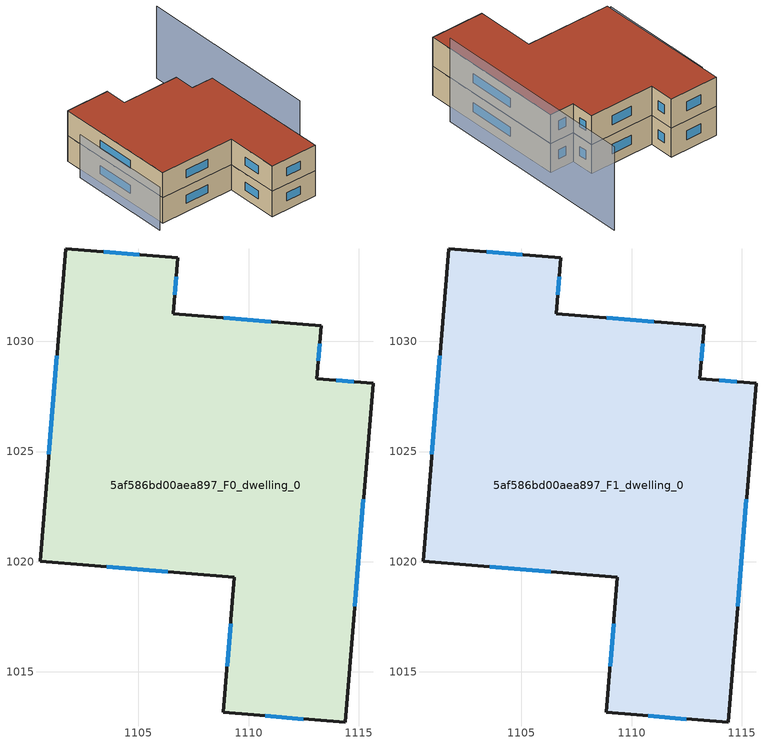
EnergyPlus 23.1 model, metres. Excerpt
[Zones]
5af586bd00aea897_F0_dwelling_0
 floor ground (EU_floor_Construction): 1113.3,1030.71 1113.1,1028.31 1115.65,1028.11 1114.39,1012.7 1108.85,1013.16 1109.35,1019.29 1100.53,1020.01 1101.7,1034.21 1106.78,1033.8 1106.57,1031.26 z0
 wall outside (EU_wall_Construction): 1101.7,1034.21 1100.53,1020.01 1109.35,1019.29 1108.85,1013.16 1114.39,1012.7 1115.65,1028.11 1113.1,1028.31 1113.3,1030.71 1106.57,1031.26 1106.78,1033.8 1101.7,1034.21 z0:3
 window (EU_Window_Construction): 1101.3,1029.35 1100.93,1024.87 / 1105.04,1033.94 1103.44,1034.07 / 1106.64,1032.13 1106.71,1032.93 / 1111,1030.89 1108.88,1031.07 / 1113.17,1029.13 1113.23,1029.89 / 1114.78,1028.18 1113.98,1028.24 / 1114.82,1017.98 1115.21,1022.83 / 1110.75,1013 1112.49,1012.86 / 1109.18,1017.19 1109.02,1015.25 / 1103.55,1019.76 1106.33,1019.53 z1.03:1.97
5af586bd00aea897_F1_dwelling_0
 floor to 5af586bd00aea897_F0_dwelling_0 (EU_floor_Construction): 1113.3,1030.71 1113.1,1028.31 1115.65,1028.11 1114.38,1012.7 1108.85,1013.16 1109.35,1019.29 1100.53,1020.01 1101.7,1034.21 1106.78,1033.8 1106.57,1031.26 z3
 wall outside (EU_wall_Construction): 1101.7,1034.21 1100.53,1020.01 1109.35,1019.29 1108.85,1013.16 1114.39,1012.7 1115.65,1028.11 1113.1,1028.31 1113.3,1030.71 1106.57,1031.26 1106.78,1033.8 1101.7,1034.21 z3:6
 window (EU_Window_Construction): 1101.3,1029.35 1100.93,1024.87 / 1105.04,1033.94 1103.44,1034.07 / 1106.64,1032.13 1106.71,1032.93 / 1111,1030.89 1108.88,1031.07 / 1113.17,1029.13 1113.23,1029.89 / 1114.78,1028.18 1113.98,1028.24 / 1114.82,1017.98 1115.21,1022.83 / 1110.75,1013 1112.49,1012.86 / 1109.18,1017.19 1109.02,1015.25 / 1103.55,1019.76 1106.33,1019.53 z4.03:4.97
 roof outside (EU_roof_Construction): 1114.39,1012.7 1115.65,1028.11 1113.1,1028.31 1113.3,1030.71 1106.57,1031.26 1106.78,1033.8 1101.7,1034.21 1100.53,1020.01 1109.35,1019.29 1108.85,1013.16 z6
shading: 1100.49,1031.36 1099.48,1019.4 z0:5.1; 1116.15,1016.57 1118.05,1038.09 z0:8.6
[Building]
EU S2 Campaign: North Axis=0; Terrain=City; Solar Distribution=FullExterior
[Site:Location]
Cape.Town.Intl.AP: Latitude=-33.965; Longitude=18.602; Time Zone=2; Elevation=46
[SizingPeriod:WeatherFileDays]
AnnualSizingPeriod: Begin Month=1; Begin Day of Month=1; End Month=12; End Day of Month=31; Day of Week for Start Day=Monday; Use Weather File Daylight Saving Period=No; Use Weather File Rain and Snow Indicators=No
[MATERIAL]
EU_InternalMass_Material: Roughness=MediumRough; Thickness=0.1; Conductivity=1; Density=1800; Specific Heat=900; Thermal Absorptance=0.9; Solar Absorptance=0.7; Visible Absorptance=0.7
[MATERIAL:NOMASS] Roughness=MediumRough; Thermal Absorptance=0.9; Solar Absorptance=0.7; Visible Absorptance=0.7
Name | Thermal Resistance
EU_wall_NoMass | 0.493876
EU_roof_NoMass | 0.449382
EU_floor_NoMass | 1.25
[WINDOWMATERIAL:SIMPLEGLAZINGSYSTEM]
EU_Window_SimpleGlazing: UFactor=4.4; Solar Heat Gain Coefficient=0.85; Visible Transmittance=0.85
[CONSTRUCTION]
EU_wall_Construction: EU_wall_NoMass
EU_roof_Construction: EU_roof_NoMass
EU_floor_Construction: EU_floor_NoMass
EU_Window_Construction: EU_Window_SimpleGlazing
EU_InternalMass_Construction: EU_InternalMass_Material
[ZONE] Type=1; Multiplier=1; Ceiling Height=autocalculate; Floor Area=autocalculate; Part of Total Floor Area=Yes
Name | Volume
5af586bd00aea897_F0_dwelling_0 | 628.814
5af586bd00aea897_F1_dwelling_0 | 628.813
[INTERNALMASS] Construction=EU_InternalMass_Construction; Surface Area=209.604
Name | Zone or ZoneList
5af586bd00aea897_F0_dwelling_0_EU_InternalMass | 5af586bd00aea897_F0_dwelling_0
5af586bd00aea897_F1_dwelling_0_EU_InternalMass | 5af586bd00aea897_F1_dwelling_0
[OTHEREQUIPMENT] Fuel Type=Electricity; Design Level Calculation Method=Watts/Area; Power per Zone Floor Area=1; Fraction Latent=0; Fraction Radiant=0; Fraction Lost=0; Carbon Dioxide Generation Rate=0; EndUse Subcategory=EU_Step8_InternalGains
Name | Zone or ZoneList or Space or SpaceList | Schedule
EU_Step8_InternalGain_5af586bd00aea897_F0_dwelling_0_f000 | 5af586bd00aea897_F0_dwelling_0 | EU_Step8_GainSchedule_5af586bd00aea897_F0_dwelling_0_f000
EU_Step8_InternalGain_5af586bd00aea897_F1_dwelling_0_f000 | 5af586bd00aea897_F1_dwelling_0 | EU_Step8_GainSchedule_5af586bd00aea897_F1_dwelling_0_f000
[ZONEVENTILATION:DESIGNFLOWRATE] Schedule=EU_AlwaysOn; Design Flow Rate Calculation Method=AirChanges/Hour; Air Changes per Hour=0.64; Ventilation Type=Natural; Fan Pressure Rise=0; Fan Total Efficiency=1; Constant Term Coefficient=1; Temperature Term Coefficient=0; Velocity Term Coefficient=0; Velocity Squared Term Coefficient=0; Minimum Indoor Temperature=-100; Maximum Indoor Temperature=100; Delta Temperature=-100; Minimum Outdoor Temperature=-100; Maximum Outdoor Temperature=100; Maximum Wind Speed=40
Name | Zone or ZoneList or Space or SpaceList
EU_ConstantAir_5af586bd00aea897_F0_dwelling_0 | 5af586bd00aea897_F0_dwelling_0
EU_ConstantAir_5af586bd00aea897_F1_dwelling_0 | 5af586bd00aea897_F1_dwelling_0
[HVACTEMPLATE:THERMOSTAT] Constant Heating Setpoint=20; Constant Cooling Setpoint=50
EU_HeatOnly_5af586bd00aea897_F0_dwelling_0; EU_HeatOnly_5af586bd00aea897_F1_dwelling_0
[HVACTEMPLATE:ZONE:IDEALLOADSAIRSYSTEM] System Availability Schedule=EU_AlwaysOn; Maximum Heating Supply Air Temperature=50; Minimum Cooling Supply Air Temperature=13; Maximum Heating Supply Air Humidity Ratio=0.0156; Minimum Cooling Supply Air Humidity Ratio=0.0077; Heating Limit=NoLimit; Cooling Limit=NoLimit; Heating Availability Schedule=EU_AlwaysOn; Cooling Availability Schedule=EU_CoolingOff; Dehumidification Control Type=ConstantSensibleHeatRatio; Cooling Sensible Heat Ratio=0.7; Dehumidification Setpoint=60; Humidification Control Type=None; Humidification Setpoint=30; Outdoor Air Method=None; Outdoor Air Flow Rate per Person=0.00944; Outdoor Air Flow Rate per Zone Floor Area=0; Outdoor Air Flow Rate per Zone=0; Demand Controlled Ventilation Type=None; Outdoor Air Economizer Type=NoEconomizer; Heat Recovery Type=None; Sensible Heat Recovery Effectiveness=0.7; Latent Heat Recovery Effectiveness=0.65
Name | Template Thermostat
5af586bd00aea897_F0_dwelling_0 | EU_HeatOnly_5af586bd00aea897_F0_dwelling_0
5af586bd00aea897_F1_dwelling_0 | EU_HeatOnly_5af586bd00aea897_F1_dwelling_0
[SIZING:ZONE] Zone Cooling Design Supply Air Temperature Input Method=SupplyAirTemperature; Zone Cooling Design Supply Air Temperature=13; Zone Heating Design Supply Air Temperature Input Method=SupplyAirTemperature; Zone Heating Design Supply Air Temperature=50; Zone Cooling Design Supply Air Humidity Ratio=0.008; Zone Heating Design Supply Air Humidity Ratio=0.008; Cooling Design Air Flow Method=DesignDay; Cooling Design Air Flow Rate=0; Cooling Minimum Air Flow per Zone Floor Area=0.000762; Cooling Minimum Air Flow=0; Cooling Minimum Air Flow Fraction=0.2; Heating Design Air Flow Method=DesignDay; Heating Design Air Flow Rate=0; Heating Maximum Air Flow per Zone Floor Area=0.002032; Heating Maximum Air Flow=0.141576; Heating Maximum Air Flow Fraction=0.3; Account for Dedicated Outdoor Air System=No; Dedicated Outdoor Air System Control Strategy=NeutralSupplyAir; Dedicated Outdoor Air Low Setpoint Temperature for Design=autosize; Dedicated Outdoor Air High Setpoint Temperature for Design=autosize; Zone Load Sizing Method=Sensible Load Only No Latent Load; Zone Latent Cooling Design Supply Air Humidity Ratio Input Method=HumidityRatioDifference; Zone Cooling Design Supply Air Humidity Ratio Difference=0.005; Zone Latent Heating Design Supply Air Humidity Ratio Input Method=HumidityRatioDifference; Zone Humidification Design Supply Air Humidity Ratio Difference=0.005
5af586bd00aea897_F0_dwelling_0; 5af586bd00aea897_F1_dwelling_0
[SCHEDULE:CONSTANT]
Name | Hourly Value
EU_AlwaysOn | 1
EU_CoolingOff | 0
[SCHEDULE:FILE] Column Number=1; Rows to Skip at Top=0; Number of Hours of Data=8760; Column Separator=Comma; Interpolate to Timestep=No; Minutes per Item=60; Adjust Schedule for Daylight Savings=Yes
Name | File
EU_Step8_GainSchedule_5af586bd00aea897_F0_dwelling_0_f000 | ../../schedules/5af586bd00aea897/5af586bd00aea897_F0_dwelling_0_f000_gain.csv
EU_Step8_GainSchedule_5af586bd00aea897_F1_dwelling_0_f000 | ../../schedules/5af586bd00aea897/5af586bd00aea897_F1_dwelling_0_f000_gain.csv
